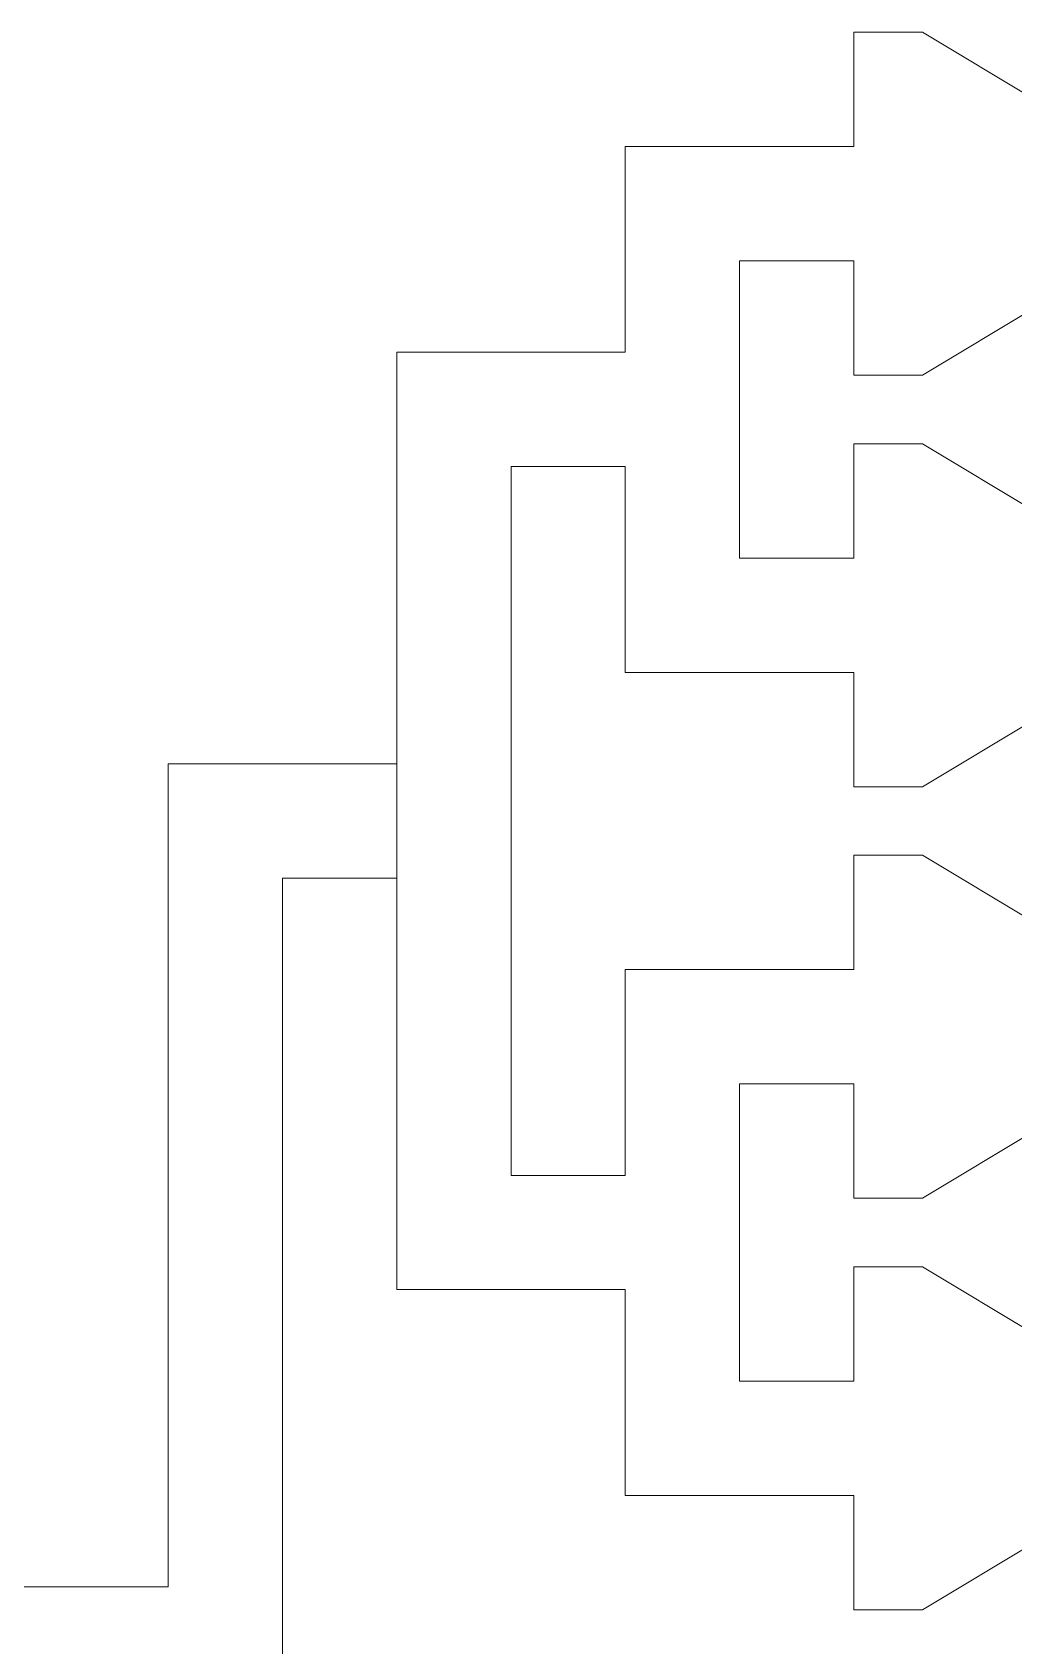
# Model space of a CAD drawing. Extents: x 1000 to 49000, y 2919 to 77300.
# Drawn here: x 39390 to 39820, y 42594 to 43300 of the extents above; entities that cross this region are included whole.
import ezdxf

# ---------------------------------------------------------------- set-up
doc = ezdxf.new("R2010")
doc.units = 13
doc.layers.add('Outer', color=1, linetype='Continuous', lineweight=0, true_color=0xff0000)

msp = doc.modelspace()

# ---------------------------------------------------------------- linework, layer by layer
at = {"layer": 'Outer'}
for points in [[(39830, 42640), (39780, 42610), (39750, 42610), (39750, 42660), (39650, 42660), (39650, 42750), (39550, 42750), (39550, 42930), (39550, 42980), (39550, 43160), (39650, 43160), (39650, 43250), (39750, 43250), (39750, 43300), (39780, 43300), (39830, 43270)], [(39830, 43180), (39780, 43150), (39750, 43150), (39750, 43200), (39700, 43200), (39700, 43070), (39750, 43070), (39750, 43120), (39780, 43120), (39830, 43090)], [(39830, 43000), (39780, 42970), (39750, 42970), (39750, 43020), (39650, 43020), (39650, 43110), (39600, 43110), (39600, 42800), (39650, 42800), (39650, 42890), (39750, 42890), (39750, 42940), (39780, 42940), (39830, 42910)], [(39550, 40770), (39550, 40820), (39500, 40820), (39500, 41490), (39550, 41490), (39550, 41540), (39450, 41540), (39450, 41180), (39400, 41180), (39400, 42570), (39450, 42570), (39450, 42210), (39550, 42210), (39550, 42260), (39500, 42260), (39500, 42930), (39550, 42930), (39550, 42980), (39450, 42980), (39450, 42620), (39350, 42620)], [(39830, 42820), (39780, 42790), (39750, 42790), (39750, 42840), (39700, 42840), (39700, 42710), (39750, 42710), (39750, 42760), (39780, 42760), (39830, 42730)]]:
    msp.add_lwpolyline(points, dxfattribs=at)

doc.saveas('drawing.dxf')
